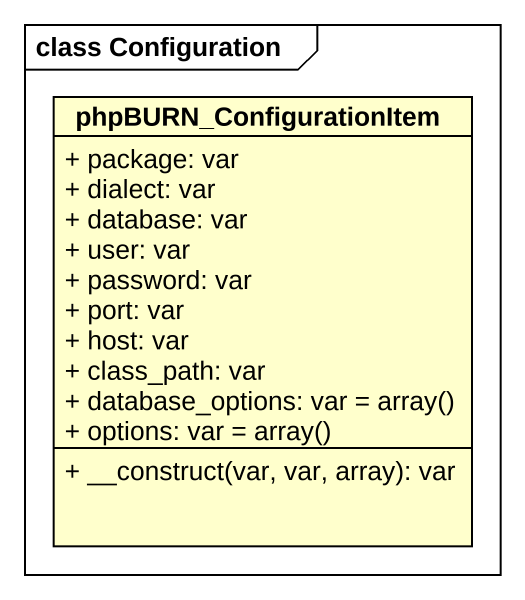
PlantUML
@startuml
mainframe class Configuration
hide circle
hide empty members
skinparam classAttributeIconSize 0
class phpBURN_ConfigurationItem {
  + package: var
  + dialect: var
  + database: var
  + user: var
  + password: var
  + port: var
  + host: var
  + class_path: var
  {field} + database_options: var = array()
  {field} + options: var = array()
  + __construct(var, var, array): var
}
@enduml
